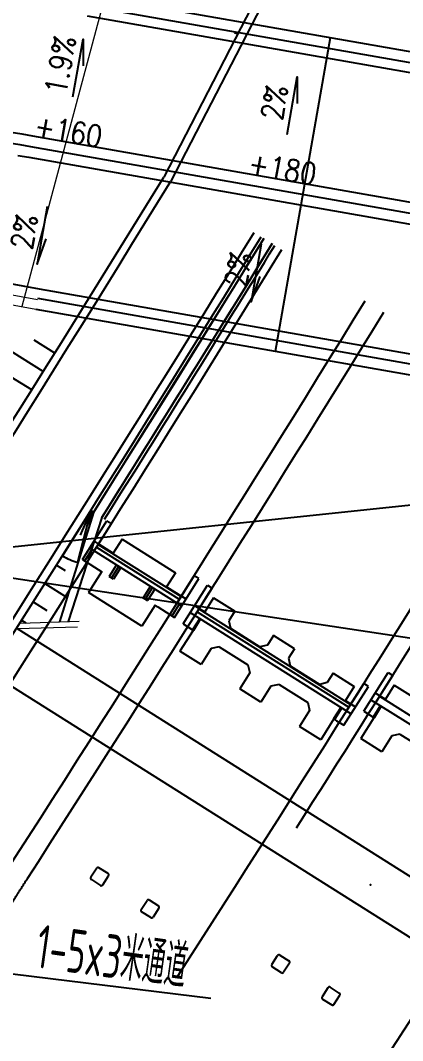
# Model space of a CAD drawing. Header units: millimetres. Extents: x -29538 to 115583, y -232866 to 15404.
# Drawn here: x 100347 to 101402, y -172958 to -170140 of the extents above; entities that cross this region are included whole.
import ezdxf
from ezdxf.enums import TextEntityAlignment as Align

# ---------------------------------------------------------------- set-up
doc = ezdxf.new("R2010")
doc.units = ezdxf.units.MM
doc.header["$LTSCALE"] = 10
doc.header["$MEASUREMENT"] = 0
doc.linetypes.add('ACAD_ISO02W100', pattern=[15, 12, -3])
doc.linetypes.add('ACAD_ISO04W100', pattern=[30, 24, -3, 0, -3])
for name, color, linetype in [('0-段落划分', 2, 'Continuous'), ('DIM_LEAD', 3, 'Continuous'), ('LMBG-数据', 7, 'Continuous'), ('zhix', 5, 'ACAD_ISO04W100'), ('分隔带', 3, 'Continuous'), ('图框', 7, 'Continuous'), ('标注', 4, 'Continuous'), ('桥-立柱', 5, 'Continuous'), ('桥梁', 6, 'Continuous'), ('虚线', 2, 'ACAD_ISO02W100'), ('路基边线', 1, 'Continuous'), ('路面边线', 7, 'Continuous')]:
    doc.layers.add(name, color=color, linetype=linetype)
doc.layers.add('隧道', color=6, linetype='Continuous', lineweight=5)
doc.styles.add('GTF_XW', font='simplex1.shx', dxfattribs={"width": 0.7, "bigfont": 'hztxt.shx'})
doc.styles.get("Standard").update_dxf_attribs({"font": 'gbenor.shx', "width": 0.75, "bigfont": 'gbcbig.shx'})
doc.dimstyles.get("Standard").update_dxf_attribs({"dimscale": 100, "dimtxt": 3, "dimasz": 2, "dimexe": 1, "dimexo": 1, "dimgap": 0.5, "dimtad": 1, "dimdec": 1, "dimlfac": 0.1, "dimdsep": 46, "dimtxsty": 'Standard', "dimcen": 0.5, "dimadec": 0, "dimazin": 0, "dimtfac": 1, "dimtdec": 1, "dimtofl": 0, "dimtmove": 2, "dimatfit": 3, "dimfxl": 0, "dimtolj": 1, "dimtzin": 0, "dimarcsym": 0})

# ---------------------------------------------------------------- blocks, each defined once
blk = doc.blocks.new('LMBG.RZHP..11主线正向')
at = {"layer": 'LMBG-数据', "style": 'GTF_XW', "width": 0.85}
blk.add_attdef('ZRZH', (0.2, -0.2), '', height=0.4, rotation=270, dxfattribs=at)
blk = doc.blocks.new('LMBG.ZXDP..11主线正向')
at = {"layer": 'LMBG-数据', "lineweight": -2}
blk.add_lwpolyline([(0.54, 0.8), (-0.54, 0.8), (-0.053, 0.886)], dxfattribs=at)
at = {"layer": 'LMBG-数据', "lineweight": -2, "style": 'GTF_XW', "width": 0.85}
for tag, p in [('ZXCDKD', (0, 1.206)), ('ZXCDPD', (0, 0.468))]:
    blk.add_attdef(tag, text='', height=0.4, rotation=180, dxfattribs=at).set_placement(p, align=Align.MIDDLE)
blk = doc.blocks.new('LMBG.YXDP..11主线正向')
at = {"layer": 'LMBG-数据', "color": 0, "linetype": 'ByBlock', "lineweight": -2}
blk.add_lwpolyline([(-0.541, 0.683), (0.539, 0.683), (0.052, 0.768)], dxfattribs=at)
at = {"layer": 'LMBG-数据', "color": 0, "linetype": 'ByBlock', "lineweight": -2, "style": 'GTF_XW', "width": 0.85}
for tag, p in [('YXCDKD', (-0.007, 1.063)), ('YXCDPD', (-0.011, 0.344))]:
    blk.add_attdef(tag, text='', height=0.4, rotation=180, dxfattribs=at).set_placement(p, align=Align.MIDDLE)
blk = doc.blocks.new('*D596')
at = {"layer": 'Defpoints', "color": 0, "linetype": 'ByBlock'}
for p in [(-9952697.281, 2544027.005), (-9952744.261, 2543782.399), (-9952729.44, 2543774.393), (-9952734.167, 2543773.673), (-9952737.98, 2543707.314)]:
    blk.add_point(p, dxfattribs=at)
at = {"layer": '标注', "linetype": 'ByBlock', "lineweight": -2}
blk.add_arc((-9952729.44, 2543774.393), 4.781, 175.76496, 238.60098, dxfattribs=at)
at = {"layer": '标注', "linetype": 'ByBlock'}
for points in [[(-9952734.528, 2543774.839), (-9952733.888, 2543774.652), (-9952733.647, 2543776.665)], [(-9952731.821, 2543770.626), (-9952732.041, 2543769.997), (-9952730.044, 2543769.65)]]:
    blk.add_solid(points, dxfattribs=at)
at = {"layer": '标注', "linetype": 'ByBlock', "insert": (-9952732.003, 2543773.076), "char_height": 3, "attachment_point": 5, "rotation": 297.18297}
blk.add_mtext('\\A1;111.1°', dxfattribs=at)
blk = doc.blocks.new('ac')
at = {"layer": '0-段落划分', "color": 2}
for p, q in [((-9952822.608, 2543760.241), (-9952735.391, 2543720.356)), ((-9952822.608, 2543759.417), (-9952735.753, 2543719.699))]:
    blk.add_line(p, q, dxfattribs=at)
at = {"layer": '0-段落划分', "color": 2, "linetype": 'Continuous'}
for p, q in [((-9952704.761, 2543714.422), (-9952704.613, 2543714.684)), ((-9952704.761, 2543714.422), (-9952704.563, 2543714.671)), ((-9952704.761, 2543714.422), (-9952704.506, 2543714.656)), ((-9952704.761, 2543714.422), (-9952704.436, 2543714.638)), ((-9952704.761, 2543714.422), (-9952704.342, 2543714.614)), ((-9952704.761, 2543714.422), (-9952704.202, 2543714.578)), ((-9952704.613, 2543714.684), (-9952694.397, 2543712.051)), ((-9952704.171, 2543715.467), (-9952694.457, 2543712.821)), ((-9952704.761, 2543714.422), (-9952703.957, 2543714.515)), ((-9952704.761, 2543714.422), (-9952700.497, 2543712.012)), ((-9952704.761, 2543714.422), (-9952702.467, 2543713.566)), ((-9952704.761, 2543714.422), (-9952699.961, 2543713.448)), ((-9952704.761, 2543714.422), (-9952703.366, 2543714.362)), ((-9952699.604, 2543711.506), (-9952699.138, 2543712.329)), ((-9952697.865, 2543710.519), (-9952696.664, 2543712.635)), ((-9952696.126, 2543709.531), (-9952695.39, 2543710.824)), ((-9952719.093, 2543710.436), (-9952720.194, 2543708.482)), ((-9952717.351, 2543709.454), (-9952719.556, 2543705.549)), ((-9952694.388, 2543708.542), (-9952694.156, 2543708.948)), ((-9952715.605, 2543708.479), (-9952716.702, 2543706.526))]:
    blk.add_line(p, q, dxfattribs=at)
at = {"layer": '0-段落划分', "color": 2, "flags": 128}
for points in [[(-9952637.426, 2543744.025, -0.000001), (-9952637.764, 2543744.217, -0.000001), (-9952638.102, 2543744.41, -0.000001), (-9952638.44, 2543744.602, -0.000002)], [(-9952667.964, 2543708.648, -0.000029), (-9952668.3, 2543708.842, -0.000029), (-9952668.636, 2543709.037, -0.00003), (-9952668.972, 2543709.231, -0.00003), (-9952669.307, 2543709.425, -0.00003), (-9952669.643, 2543709.619, -0.00003), (-9952669.979, 2543709.813, -0.00003), (-9952670.315, 2543710.007, -0.00003), (-9952670.651, 2543710.202, -0.00003)]]:
    blk.add_lwpolyline(points, format="xyb", dxfattribs=at)
at = {"layer": '0-段落划分', "color": 2, "linetype": 'Continuous', "flags": 128}
for points in [[(-9952730.098, 2543729.942), (-9952725.735, 2543727.529), (-9952721.376, 2543725.108), (-9952717.021, 2543722.681), (-9952712.67, 2543720.248), (-9952708.322, 2543717.807), (-9952708.322, 2543717.807)], [(-9952730.098, 2543729.942), (-9952725.735, 2543727.529), (-9952721.376, 2543725.108), (-9952717.021, 2543722.681), (-9952712.67, 2543720.248), (-9952708.322, 2543717.807), (-9952708.322, 2543717.807)], [(-9952730.533, 2543729.154), (-9952726.171, 2543726.741), (-9952721.814, 2543724.322), (-9952717.46, 2543721.896), (-9952713.11, 2543719.462), (-9952708.764, 2543717.022), (-9952708.764, 2543717.022)], [(-9952730.533, 2543729.154), (-9952726.171, 2543726.741), (-9952721.814, 2543724.322), (-9952717.46, 2543721.896), (-9952713.11, 2543719.462), (-9952708.764, 2543717.022), (-9952708.764, 2543717.022)], [(-9952708.322, 2543717.807), (-9952704.171, 2543715.467)], [(-9952708.322, 2543717.807), (-9952704.171, 2543715.467)], [(-9952708.764, 2543717.022), (-9952704.613, 2543714.684)], [(-9952708.764, 2543717.022), (-9952704.613, 2543714.684)]]:
    blk.add_lwpolyline(points, dxfattribs=at)
at = {"layer": '0-段落划分', "color": 2}
for radius, start in [(3209.451, 59.902336), (3191.101, 60.294509), (3189.251, 59.98369), (3172.751, 59.98369), (3170.751, 58.687986), (3161.751, 58.588725), (3161.001, 60.557763), (3159.501, 58.563804), (3158.751, 58.555488), (3149.751, 58.455328), (3149.001, 58.44695)]:
    blk.add_arc((-9954257.807, 2540962.97), radius, start, 61.095892, dxfattribs=at)
at = {"layer": '0-段落划分', "color": 2, "linetype": 'Continuous'}
for centre, radius, start, end in [((-9954257.807, 2540962.97), 3160.701, 60.557613, 61.095892), ((-9954257.807, 2540962.97), 3159.801, 60.557613, 61.095892), ((-9952704.761, 2543714.422), 4.898, 330.5132, 348.94012)]:
    blk.add_arc(centre, radius, start, end, dxfattribs=at)
for p in [(-9952671.564, 2543741.774), (-9952689.228, 2543739.817)]:
    blk.add_point(p, dxfattribs=at)
at = {"layer": 'zhix', "flags": 128}
blk.add_lwpolyline([(-9952742.366, 2543616.243, -0.021398), (-9952743.566, 2543637.598), (-9952743.578, 2543638.598), (-9952743.585, 2543639.598), (-9952743.589, 2543640.598), (-9952743.589, 2543641.598), (-9952743.585, 2543642.598), (-9952743.577, 2543643.598), (-9952743.565, 2543644.598), (-9952743.55, 2543645.598), (-9952743.532, 2543646.598), (-9952743.51, 2543647.597), (-9952743.484, 2543648.597), (-9952743.455, 2543649.597), (-9952743.423, 2543650.596), (-9952743.388, 2543651.596), (-9952743.349, 2543652.595), (-9952743.307, 2543653.594), (-9952743.263, 2543654.593), (-9952743.215, 2543655.592), (-9952743.164, 2543656.59), (-9952743.11, 2543657.589), (-9952743.054, 2543658.587), (-9952742.994, 2543659.586), (-9952742.932, 2543660.584), (-9952742.867, 2543661.582), (-9952742.8, 2543662.579), (-9952742.73, 2543663.577), (-9952742.657, 2543664.574), (-9952742.583, 2543665.571), (-9952742.505, 2543666.568), (-9952742.425, 2543667.565), (-9952742.344, 2543668.562), (-9952742.259, 2543669.558), (-9952742.173, 2543670.555), (-9952742.085, 2543671.551), (-9952741.994, 2543672.547), (-9952741.902, 2543673.542), (-9952741.807, 2543674.538), (-9952741.711, 2543675.533), (-9952741.613, 2543676.528), (-9952741.513, 2543677.523), (-9952741.411, 2543678.518), (-9952741.308, 2543679.513), (-9952741.203, 2543680.507), (-9952741.097, 2543681.502), (-9952740.989, 2543682.496), (-9952740.88, 2543683.49), (-9952740.769, 2543684.484), (-9952740.657, 2543685.477), (-9952740.544, 2543686.471), (-9952740.43, 2543687.464), (-9952740.314, 2543688.458), (-9952740.198, 2543689.451), (-9952740.08, 2543690.444), (-9952739.961, 2543691.437), (-9952739.842, 2543692.43), (-9952739.722, 2543693.423), (-9952739.601, 2543694.415), (-9952739.479, 2543695.408), (-9952739.356, 2543696.4), (-9952739.233, 2543697.393), (-9952739.109, 2543698.385), (-9952738.985, 2543699.377), (-9952738.86, 2543700.369), (-9952738.735, 2543701.361), (-9952738.61, 2543702.354), (-9952738.484, 2543703.346), (-9952738.358, 2543704.338), (-9952738.232, 2543705.33), (-9952738.106, 2543706.322), (-9952737.98, 2543707.314), (-9952712.843, 2543904.761)], format="xyb", dxfattribs=at)
at = {"layer": '分隔带'}
blk.add_line((-9952693.594, 2543708.164), (-9952662.265, 2543763.44), dxfattribs=at)
at = {"layer": '分隔带', "flags": 128}
for points in [[(-9952739.224, 2543705.456), (-9952739.098, 2543706.448), (-9952738.972, 2543707.44), (-9952713.851, 2543904.761)], [(-9952737.114, 2543706.195), (-9952736.988, 2543707.187), (-9952711.835, 2543904.761)]]:
    blk.add_lwpolyline(points, dxfattribs=at)
at = {"layer": '标注', "linetype": 'ByBlock'}
blk.add_line((-9952686.157, 2543824.91), (-9952701.901, 2543671.31), dxfattribs=at)
at = {"layer": '桥-立柱', "color": 1, "linetype": 'Continuous'}
for p, q in [((-9952688.949, 2543741.783), (-9952680.848, 2543756.158)), ((-9952688.585, 2543741.004), (-9952679.993, 2543756.25)), ((-9952685.561, 2543743.823), (-9952684.029, 2543746.541)), ((-9952690.027, 2543743.079), (-9952688.897, 2543745.083)), ((-9952685.561, 2543743.823), (-9952685.356, 2543743.087)), ((-9952691.172, 2543742.462), (-9952690.927, 2543742.898)), ((-9952688.339, 2543741.44), (-9952690.927, 2543742.898)), ((-9952690.027, 2543743.079), (-9952688.698, 2543742.331)), ((-9952685.356, 2543743.087), (-9952683.845, 2543742.235)), ((-9952687.496, 2543740.39), (-9952691.172, 2543742.462)), ((-9952689.238, 2543741.372), (-9952688.993, 2543741.808)), ((-9952688.995, 2543741.805), (-9952688.698, 2543742.331)), ((-9952688.084, 2543741.893), (-9952686.995, 2543741.279)), ((-9952688.035, 2543741.98), (-9952686.946, 2543741.366)), ((-9952683.845, 2543742.235), (-9952684.974, 2543740.232)), ((-9952687.496, 2543740.39), (-9952686.946, 2543741.366)), ((-9952686.956, 2543741.349), (-9952684.974, 2543740.232)), ((-9952689.797, 2543740.714), (-9952690.043, 2543740.279)), ((-9952687.458, 2543738.816), (-9952690.043, 2543740.279)), ((-9952686.124, 2543738.636), (-9952689.797, 2543740.714)), ((-9952696.192, 2543724.8), (-9952688.067, 2543739.161)), ((-9952695.931, 2543724.652), (-9952687.806, 2543739.013)), ((-9952695.829, 2543724.02), (-9952687.212, 2543739.252)), ((-9952690.866, 2543737.412), (-9952689.733, 2543739.414)), ((-9952689.733, 2543739.414), (-9952688.406, 2543738.663)), ((-9952688.406, 2543738.663), (-9952688.111, 2543739.186)), ((-9952688.111, 2543739.186), (-9952687.864, 2543739.621)), ((-9952687.864, 2543739.621), (-9952688.111, 2543739.186)), ((-9952661.485, 2543739.373), (-9952661.983, 2543738.506)), ((-9952660.413, 2543738.929), (-9952661.28, 2543739.428)), ((-9952687.763, 2543738.277), (-9952686.675, 2543737.661)), ((-9952687.714, 2543738.364), (-9952686.626, 2543737.748)), ((-9952686.518, 2543737.94), (-9952686.124, 2543738.636)), ((-9952661.928, 2543738.301), (-9952661.061, 2543737.802)), ((-9952660.856, 2543737.858), (-9952660.358, 2543738.725)), ((-9952690.866, 2543737.412), (-9952689.974, 2543736.908)), ((-9952686.675, 2543737.661), (-9952686.518, 2543737.94)), ((-9952686.665, 2543737.679), (-9952684.685, 2543736.558)), ((-9952691.36, 2543733.441), (-9952689.785, 2543736.226)), ((-9952689.974, 2543736.908), (-9952689.785, 2543736.226)), ((-9952684.685, 2543736.558), (-9952685.818, 2543734.557)), ((-9952688.064, 2543735.207), (-9952687.328, 2543735.411)), ((-9952687.328, 2543735.411), (-9952685.818, 2543734.557)), ((-9952689.6, 2543732.491), (-9952688.064, 2543735.207)), ((-9952664.724, 2543733.737), (-9952664.226, 2543734.604)), ((-9952664.021, 2543734.66), (-9952663.154, 2543734.161)), ((-9952692.934, 2543733.757), (-9952694.067, 2543731.755)), ((-9952692.934, 2543733.757), (-9952692.042, 2543733.252)), ((-9952692.042, 2543733.252), (-9952691.36, 2543733.441)), ((-9952663.802, 2543733.034), (-9952664.669, 2543733.533)), ((-9952663.099, 2543733.956), (-9952663.597, 2543733.09)), ((-9952689.6, 2543732.491), (-9952689.396, 2543731.755)), ((-9952694.067, 2543731.755), (-9952693.174, 2543731.25)), ((-9952689.396, 2543731.755), (-9952687.886, 2543730.901)), ((-9952694.561, 2543727.784), (-9952692.985, 2543730.569)), ((-9952693.174, 2543731.25), (-9952692.985, 2543730.569)), ((-9952687.886, 2543730.901), (-9952689.018, 2543728.899)), ((-9952691.264, 2543729.549), (-9952690.528, 2543729.753)), ((-9952690.528, 2543729.753), (-9952689.018, 2543728.899)), ((-9952692.801, 2543726.834), (-9952691.264, 2543729.549)), ((-9952697.267, 2543726.098), (-9952696.135, 2543728.099)), ((-9952696.135, 2543728.099), (-9952695.242, 2543727.595)), ((-9952695.242, 2543727.595), (-9952694.561, 2543727.784)), ((-9952692.801, 2543726.834), (-9952692.597, 2543726.098)), ((-9952698.414, 2543725.482), (-9952698.167, 2543725.918)), ((-9952695.582, 2543724.455), (-9952698.167, 2543725.918)), ((-9952697.267, 2543726.098), (-9952695.94, 2543725.347)), ((-9952692.597, 2543726.098), (-9952691.086, 2543725.244)), ((-9952694.741, 2543723.405), (-9952698.414, 2543725.482)), ((-9952696.237, 2543724.821), (-9952695.94, 2543725.347)), ((-9952695.326, 2543724.908), (-9952694.238, 2543724.292)), ((-9952695.277, 2543724.995), (-9952694.189, 2543724.379)), ((-9952691.086, 2543725.244), (-9952692.219, 2543723.242)), ((-9952698.983, 2543724.655), (-9952699.229, 2543724.22)), ((-9952696.644, 2543722.758), (-9952699.229, 2543724.22)), ((-9952695.31, 2543722.578), (-9952698.983, 2543724.655)), ((-9952696.481, 2543724.389), (-9952696.235, 2543724.825)), ((-9952694.741, 2543723.405), (-9952694.189, 2543724.379)), ((-9952694.199, 2543724.362), (-9952692.219, 2543723.242)), ((-9952701.685, 2543715.269), (-9952697.253, 2543723.103)), ((-9952701.322, 2543714.489), (-9952696.398, 2543723.193)), ((-9952698.085, 2543721.735), (-9952697.297, 2543723.127)), ((-9952697.297, 2543723.127), (-9952697.051, 2543723.562)), ((-9952697.051, 2543723.562), (-9952697.297, 2543723.127)), ((-9952702.268, 2543717.437), (-9952699.412, 2543722.485)), ((-9952701.424, 2543715.121), (-9952696.992, 2543722.955)), ((-9952699.412, 2543722.485), (-9952698.085, 2543721.735)), ((-9952695.433, 2543722.36), (-9952696.521, 2543722.976)), ((-9952696.196, 2543721.011), (-9952695.31, 2543722.578)), ((-9952669.223, 2543721.5), (-9952668.724, 2543722.366)), ((-9952668.519, 2543722.421), (-9952667.653, 2543721.922)), ((-9952668.302, 2543720.796), (-9952669.168, 2543721.295)), ((-9952667.598, 2543721.717), (-9952668.097, 2543720.851)), ((-9952698.069, 2543720.24), (-9952696.981, 2543719.624)), ((-9952697.954, 2543720.443), (-9952696.866, 2543719.827)), ((-9952697.831, 2543720.66), (-9952696.743, 2543720.045)), ((-9952696.354, 2543720.732), (-9952696.196, 2543721.011)), ((-9952696.344, 2543720.75), (-9952694.364, 2543719.63)), ((-9952694.364, 2543719.63), (-9952697.22, 2543714.582)), ((-9952696.981, 2543719.624), (-9952696.743, 2543720.045)), ((-9952702.268, 2543717.437), (-9952700.94, 2543716.686)), ((-9952699.651, 2543717.443), (-9952698.563, 2543716.827)), ((-9952671.47, 2543717.601), (-9952671.969, 2543716.734)), ((-9952670.398, 2543717.157), (-9952671.265, 2543717.656)), ((-9952701.73, 2543715.29), (-9952700.94, 2543716.686)), ((-9952699.889, 2543717.022), (-9952698.801, 2543716.407)), ((-9952699.766, 2543717.24), (-9952698.678, 2543716.624)), ((-9952698.563, 2543716.827), (-9952698.801, 2543716.407)), ((-9952671.914, 2543716.529), (-9952671.047, 2543716.03)), ((-9952670.843, 2543716.085), (-9952670.343, 2543716.952)), ((-9952703.907, 2543715.952), (-9952703.66, 2543716.387)), ((-9952700.234, 2543713.874), (-9952703.907, 2543715.952)), ((-9952701.075, 2543714.924), (-9952703.66, 2543716.387)), ((-9952700.234, 2543713.874), (-9952699.19, 2543715.719)), ((-9952699.2, 2543715.702), (-9952697.22, 2543714.582)), ((-9952701.974, 2543714.859), (-9952701.728, 2543715.294)), ((-9952700.111, 2543714.091), (-9952701.199, 2543714.707))]:
    blk.add_line(p, q, dxfattribs=at)
for centre, start, end in [((-9952661.355, 2543739.298), 60.10558, 150.10558), ((-9952661.853, 2543738.431), 150.10558, 240.10558), ((-9952660.488, 2543738.799), 330.10558, 60.10558), ((-9952660.986, 2543737.932), 240.10558, 330.10558), ((-9952664.096, 2543734.53), 60.10558, 150.10558), ((-9952664.594, 2543733.663), 150.10558, 240.10558), ((-9952663.229, 2543734.031), 330.10558, 60.10558), ((-9952663.727, 2543733.164), 240.10558, 330.10558), ((-9952668.594, 2543722.291), 60.05149, 150.05149), ((-9952669.093, 2543721.425), 150.05149, 240.05149), ((-9952667.728, 2543721.792), 330.05149, 60.05149), ((-9952668.227, 2543720.926), 240.05149, 330.05149), ((-9952671.34, 2543717.526), 60.05149, 150.05149), ((-9952671.839, 2543716.659), 150.05149, 240.05149), ((-9952670.473, 2543717.027), 330.05149, 60.05149), ((-9952670.973, 2543716.16), 240.05149, 330.05149)]:
    blk.add_arc(centre, 0.15, start, end, dxfattribs=at)
at = {"layer": '桥梁', "color": 7}
blk.add_line((-9952660.436, 2543727.582), (-9952662.075, 2543705.36), dxfattribs=at)
at = {"layer": '虚线'}
for p, q in [((-9952752.127, 2543712.189), (-9952737.983, 2543823.292)), ((-9952723.062, 2543708.489), (-9952708.918, 2543819.592)), ((-9952720.233, 2543730.709), (-9952749.298, 2543734.409))]:
    blk.add_line(p, q, dxfattribs=at)
at = {"layer": '虚线', "flags": 128}
for points in [[(-9952751.135, 2543712.063), (-9952736.865, 2543824.158)], [(-9952750.242, 2543711.949), (-9952735.972, 2543824.044)], [(-9952724.947, 2543708.729), (-9952710.802, 2543819.832)], [(-9952724.054, 2543708.615), (-9952709.91, 2543819.718)]]:
    blk.add_lwpolyline(points, dxfattribs=at)
at = {"layer": '路基边线'}
blk.add_line((-9952689.461, 2543705.822), (-9952658.132, 2543761.098), dxfattribs=at)
at = {"layer": '路基边线', "color": 2}
blk.add_line((-9952749.212, 2543725.854), (-9952749.314, 2543725.578), dxfattribs=at)
at = {"layer": '路面边线', "flags": 128}
blk.add_lwpolyline([(-9952725.332, 2543705.704), (-9952724.947, 2543708.729)], dxfattribs=at)
at = {"layer": '隧道', "ltscale": 10}
for p, q in [((-9952694.119, 2543708.464), (-9952694.538, 2543713.854)), ((-9952693.594, 2543708.164), (-9952694.026, 2543713.722))]:
    blk.add_line(p, q, dxfattribs=at)
at = {"layer": '隧道'}
blk.add_line((-9952751.965, 2543713.46), (-9952723.224, 2543707.217), dxfattribs=at)
at = {"layer": '隧道', "flags": 128}
for points in [[(-9952724.34, 2543705.577), (-9952723.955, 2543708.602)], [(-9952723.447, 2543705.464), (-9952723.062, 2543708.489)]]:
    blk.add_lwpolyline(points, dxfattribs=at)
at = {"layer": 'LMBG-数据', "xscale": 5, "yscale": 5, "zscale": 5}
for p, rotation, values in [((-9952735.574, 2543726.211), 172.7448604231375, {'ZRZH': '+180'}), ((-9952738.1, 2543706.371), 172.7463395219516, {'ZRZH': '+160'})]:
    blk.add_blockref('LMBG.RZHP..11主线正向', p, dxfattribs=dict(at, rotation=rotation)).add_auto_attribs(values)
at = {"layer": 'LMBG-数据', "color": 0, "linetype": 'ByBlock', "lineweight": -2}
ref = blk.add_blockref('LMBG.ZXDP..11主线正向', (-9952743.386, 2543727.205), dxfattribs=dict(at, xscale=5, yscale=5, zscale=5, rotation=352.7448604231374))
ref.add_attrib('ZXCDPD', '2%', dxfattribs={"lineweight": -2, "height": 2, "rotation": 172.74486, "style": 'GTF_XW', "width": 0.85}).set_placement((-9952743.091, 2543729.524), align=Align.MIDDLE)
at = {"layer": 'LMBG-数据'}
ref = blk.add_blockref('LMBG.YXDP..11主线正向', (-9952727.762, 2543725.216), dxfattribs=dict(at, xscale=5, yscale=5, zscale=5, rotation=352.7448604231374))
ref.add_attrib('YXCDPD', '2%', dxfattribs={"color": 0, "linetype": 'ByBlock', "lineweight": -2, "height": 2, "rotation": 172.74486, "style": 'GTF_XW', "width": 0.85}).set_placement((-9952727.597, 2543726.931), align=Align.MIDDLE)
at = {"layer": 'LMBG-数据', "color": 0, "linetype": 'ByBlock', "lineweight": -2}
ref = blk.add_blockref('LMBG.ZXDP..11主线正向', (-9952745.912, 2543707.365), dxfattribs=dict(at, xscale=5, yscale=5, zscale=5, rotation=352.7463395219515))
ref.add_attrib('ZXCDPD', '1.9%', dxfattribs={"lineweight": -2, "height": 2, "rotation": 172.74634, "style": 'GTF_XW', "width": 0.85}).set_placement((-9952745.616, 2543709.684), align=Align.MIDDLE)
at = {"layer": 'LMBG-数据'}
ref = blk.add_blockref('LMBG.YXDP..11主线正向', (-9952730.288, 2543705.376), dxfattribs=dict(at, xscale=5, yscale=5, zscale=5, rotation=352.7463395219515))
ref.add_attrib('YXCDPD', '2%', dxfattribs={"color": 0, "linetype": 'ByBlock', "lineweight": -2, "height": 2, "rotation": 172.74634, "style": 'GTF_XW', "width": 0.85}).set_placement((-9952730.123, 2543707.091), align=Align.MIDDLE)
at = {"layer": '桥梁', "color": 7, "width": 0.7}
blk.add_text('1-5x3米通道', height=4, rotation=84.71305, dxfattribs=at).set_placement((-9952663.239, 2543725.247), align=Align.MIDDLE_RIGHT)
at = {"layer": '标注', "linetype": 'ByBlock'}
dim = blk.add_angular_dim_2l(base=(-9952734.167, 2543773.673), line1=((-9952737.98, 2543707.314), (-9952697.281, 2544027.005)), line2=((-9952744.261, 2543782.399), (-9952729.44, 2543774.393)), dimstyle='Standard', override={"dimdec": 1, "dimazin": 2}, dxfattribs=at)
dim.commit()
dim.dimension.update_dxf_attribs({"geometry": '*D596', "text_midpoint": (-9952732.003, 2543773.076)})
blk = doc.blocks.new('zx')
at = {"layer": '标注', "linetype": 'ByBlock', "xscale": 29.99999999999998, "yscale": 29.99999999999998, "zscale": 29.99999999999998, "rotation": 267.2929497497675}
blk.add_blockref('ac', (-90141045.2, -294670498.8), dxfattribs=at)
blk = doc.blocks.new('A$C116761DF')
at = {"layer": 'DIM_LEAD'}
blk.add_line((28358.2, 54749.7), (23684, 54256.2), dxfattribs=at)
blk.add_line((28358.2, 54749.7), (23684, 54256.2), dxfattribs=at)
blk.add_blockref('zx', (-160018.7, 81376.9))
at = {"layer": '图框', "width": 0.7}
for tag, p in [('泵房平面图、立面图、1-1剖面图', (20087.2, 31200)), ('泵房2-2剖面图、门窗表', (20087.2, 1500))]:
    blk.add_attdef(tag, text='', height=500, dxfattribs=at).set_placement(p, align=Align.MIDDLE_CENTER)

msp = doc.modelspace()

# ---------------------------------------------------------------- block references
at = {"layer": '标注'}
msp.add_blockref('A$C116761DF', (73532.6, -226179.33), dxfattribs=at)

doc.saveas('drawing.dxf')
